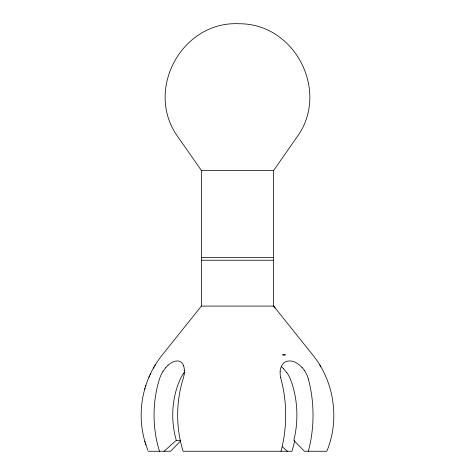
<?xml version="1.0" encoding="UTF-8"?>
<svg xmlns="http://www.w3.org/2000/svg" width="475" height="475" viewBox="0 0 475 475"><rect width="100%" height="100%" fill="white"/><g stroke="black" fill="none" stroke-linecap="round" stroke-linejoin="round"><path stroke-width="0.71" d="M184.217 373.944L184.312 373.107A20.057 11.655 -62 0 0 184.401 370.696M145.012 388.212C139.887 405.656 139.887 424.585 145.012 442.023M145.593 386.312C149.108 374.906 154.868 364.23 162.29 354.902L201.376 306.084L201.37 170.472L178.262 137.328C143.877 90.974 181.503 20.769 239.145 23.75C295.385 23.417 330.214 92.138 296.762 137.328L273.636 170.472L273.636 306.084L312.698 354.902C334.311 381.383 339.922 419.674 326.818 451.25L304.41 451.25L293.823 440.355A69.968 45.707 -90 0 0 290.326 378.997L289.631 377.364A25.282 17.907 43.3 0 0 287.304 373.249L286.74 372.447M144.762 389.055L145.873 385.373M148.954 377.168L149.471 376.04M150.148 374.537L150.7 373.326M154.844 365.661L155.652 364.307M153.383 368.149L154.149 366.86M183.653 373.255L184.235 372.447M165.668 367.745L168.049 365.263M180.785 440.764L170.602 451.25L148.188 451.25M164.035 451.25L176.302 440.355A69.968 52.962 -90 0 1 180.346 378.985L181.141 377.364A25.282 15.918 -48.6 0 1 183.653 373.255M201.37 170.472L273.636 170.472M201.376 257.592L273.636 257.592M201.37 260.241L273.636 260.241M201.376 306.084L273.636 306.084L275.114 307.931M176.474 440.355L180.625 440.355M281.449 366.664L283.569 368.659M282.465 446.88L287.369 451.25M302.243 367.745L299.725 365.263A18.721 13.122 56.3 0 0 297.635 363.666L296.163 362.787A16.637 11.543 55.8 0 0 293.9 361.742A17.094 11.816 55.5 0 0 290.943 361.006L288.224 361.012A17.094 11.792 55.4 0 0 285.707 361.754A16.643 11.489 55.7 0 0 284.056 362.787L283.112 363.684A18.727 12.908 56.7 0 0 281.936 365.263L280.844 367.745A20.449 14.001 57.9 0 0 280.125 371.456M319.8 365.037L320.904 366.896M147.844 450.389L144.762 441.18M183.635 365.839L184.14 367.745A20.455 11.97 -61.6 0 1 184.419 370.684M145.593 443.929L145.873 444.861M308.34 378.985L307.83 377.322A21.583 15.544 56.6 0 0 306.417 373.944L305.983 373.107A20.069 14.416 56.7 0 0 304.534 370.672M280.594 377.322L280.986 378.985A94.638 61.851 90 0 1 280.998 451.256M308.34 378.985A94.644 61.845 90 0 1 308.34 451.25M159.481 451.25A94.638 71.648 90 0 1 159.481 378.985L160.057 377.322A21.589 13.549 -60.6 0 1 161.553 373.944L161.993 373.107A20.063 12.528 -60.6 0 1 162.955 371.486M294.672 440.741A94.638 71.648 90 0 1 291.923 451.25L183.095 451.25A94.638 71.648 -90 0 1 183.089 378.985L183.564 377.322A21.589 12.487 -62.1 0 0 184.193 373.95M302.272 367.703A20.449 14.636 56.7 0 1 304.564 370.654M280.155 371.474A20.057 13.65 58.5 0 0 280.119 373.107L280.155 373.944A21.589 14.66 58.7 0 0 280.582 377.322M183.605 365.869A18.65 11.044 -60.8 0 0 182.513 363.702L181.788 362.787A16.637 9.91 -59.7 0 0 180.453 361.754A17.094 10.183 -59.3 0 0 178.345 361.012L175.993 361.012A17.094 10.183 -59.2 0 0 173.381 361.772A16.643 9.975 -59.6 0 0 171.338 362.769L169.991 363.684A18.721 11.329 -60 0 0 168.055 365.287M162.99 371.509A20.455 12.623 -60.5 0 1 165.704 367.793M283.456 368.766A23.72 16.441 43.6 0 1 286.597 372.513M285.35 354.902L282.684 354.902L285.35 354.902"/></g></svg>
